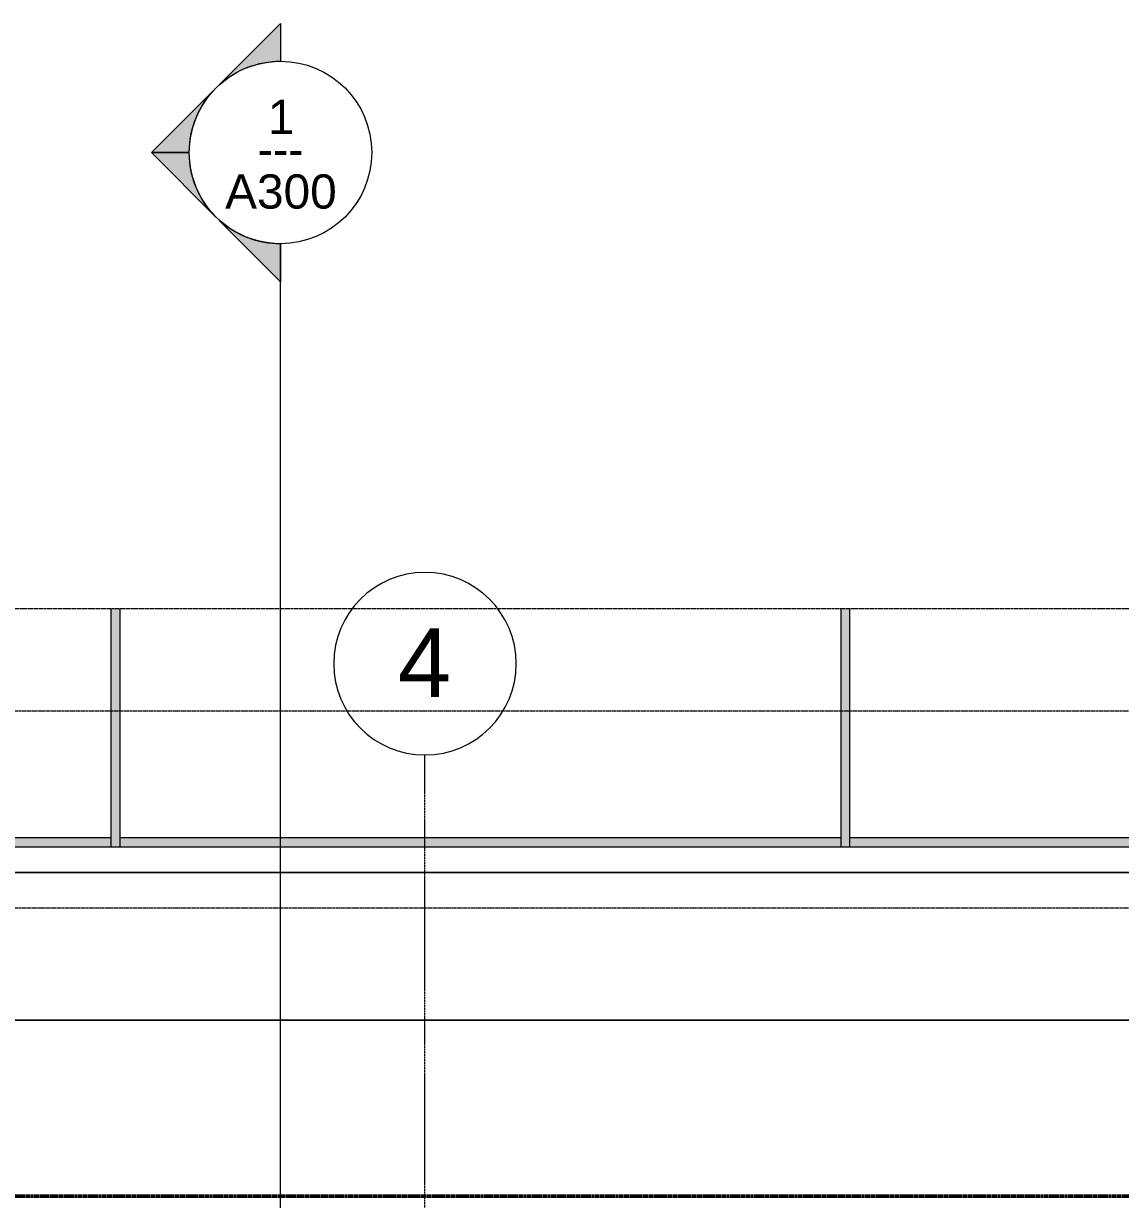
# Model space of a CAD drawing. Header units: inches. Extents: x -4254 to -1719, y 9514 to 12654.
# Drawn here: x -2632.3 to -2271.6, y 12267.6 to 12654.2 of the extents above; entities that cross this region are included whole.
import ezdxf

# ---------------------------------------------------------------- set-up
doc = ezdxf.new("R2010")
doc.units = ezdxf.units.IN
doc.header["$MEASUREMENT"] = 0
for name, pattern in [('Aligning Line 1_8_', [0.25, 0.125, -0.125]), ('Double Dash 3_8_', [1, 0.375, -0.125, 0.125, -0.125, 0.125, -0.125]), ('Grid Line 1_2_', [0.875, 0.5, -0.125, 0.125, -0.125])]:
    doc.linetypes.add(name, pattern=pattern)
for name, color, linetype, lineweight in [('0-1', 7, 'Continuous', 5), ('0-2', 7, 'Continuous', 9), ('C-PRKG-1', 55, 'Continuous', 9), ('C-PRKG-2', 7, 'Continuous', 9), ('C-PROP-LINE', 91, 'Double Dash 3_8_', 50), ('C-TOPO', 7, 'Continuous', 9), ('G-ANNO-SYMB-1', 147, 'Aligning Line 1_8_', 9), ('G-ANNO-SYMB-2', 111, 'Continuous', 9), ('S-GRID-1', 1, 'Grid Line 1_2_', 9), ('S-GRID-IDEN', 1, 'Continuous', 9)]:
    doc.layers.add(name, color=color, linetype=linetype, lineweight=lineweight)
doc.styles.add('Arial', font='arial.ttf', dxfattribs={"height": 11.25})
doc.styles.add('Arial_1', font='arial.ttf', dxfattribs={"height": 22.5})
doc.styles.add('Century Gothic_1', font='ufonts.com_century-gothic.ttf', dxfattribs={"height": 11.25})

# ---------------------------------------------------------------- blocks, each defined once
blk = doc.blocks.new('Parking_Stall_Multiple2 - street parking-1355854-FLOOR PLAN - ROOF')
at = {"layer": 'C-PRKG-1'}
h = blk.add_hatch(color=256, dxfattribs=at)
h.paths.add_polyline_path([(0, -1200), (0.04, -1202.96), (1.5, -1201.5), (3, -1203), (78.26, -1203), (78.26, -1201.07), (61.5, -1201.5), (3, -1200), (3, -963), (1.5, -961.5), (0, -963), (0, -1107.19)], flags=0)
h.paths.add_polyline_path([(3, -960), (61.5, -961.5), (78.26, -961.07), (78.26, -960)], flags=0)
h = blk.add_hatch(color=256, dxfattribs=at)
h.paths.add_polyline_path([(0, -1352.38), (0, -1443), (1.5, -1441.5), (3, -1443), (78.26, -1443), (78.26, -1441.07), (61.5, -1441.5), (3, -1440), (3, -1203), (1.5, -1201.5), (0.04, -1202.96), (0, -1200), (0, -1333.63)], flags=0)
h.paths.add_polyline_path([(3, -1200), (61.5, -1201.5), (78.26, -1201.07), (78.26, -1200)], flags=0)
h = blk.add_hatch(color=256, dxfattribs=at)
h.paths.add_polyline_path([(0, -1680), (0.04, -1682.96), (1.5, -1681.5), (3, -1683), (78.26, -1683), (78.26, -1681.07), (61.5, -1681.5), (3, -1680), (3, -1443), (1.5, -1441.5), (0, -1443), (0, -1631.89)], flags=0)
h.paths.add_polyline_path([(3, -1440), (61.5, -1441.5), (78.26, -1441.07), (78.26, -1440)], flags=0)
at = {"layer": 'C-PRKG-2'}
for p, q in [((0, -960), (0, -1203)), ((3, -1200), (3, -963)), ((78.26, -1200), (0, -1200)), ((0, -1200), (0, -1443)), ((78.26, -1200), (3, -1200)), ((0, -1203), (78.26, -1203)), ((3, -1440), (3, -1203)), ((3, -1203), (78.26, -1203)), ((78.26, -1440), (0, -1440)), ((0, -1440), (0, -1683)), ((78.26, -1440), (3, -1440)), ((0, -1443), (78.26, -1443)), ((3, -1680), (3, -1443)), ((3, -1443), (78.26, -1443))]:
    blk.add_line(p, q, dxfattribs=at)
blk = doc.blocks.new('CTR  - Topography_rvt-1-FLOOR PLAN - ROOF')
at = {"layer": 'C-TOPO'}
for p, q in [((-2477.5, 12375.07), (-2689.76, 12375.07)), ((-2689.76, 12375.07), (-2477.5, 12375.07)), ((-2173.46, 12375.07), (-2477.5, 12375.07)), ((-2477.5, 12375.07), (-2173.46, 12375.07)), ((-2642.52, 12326.59), (-2404.52, 12326.59)), ((-2404.52, 12326.59), (-2642.52, 12326.59)), ((-2404.52, 12326.59), (-2183.63, 12326.59)), ((-2183.63, 12326.59), (-2404.52, 12326.59))]:
    blk.add_line(p, q, dxfattribs=at)
at = {"layer": '0-2', "rotation": 89.99999999999908}
blk.add_blockref('Parking_Stall_Multiple2 - street parking-1355854-FLOOR PLAN - ROOF', (-3803.58, 12383.54), dxfattribs=at)
blk = doc.blocks.new('CTR - 1st Phase - Common Walls_rvt-1-FLOOR PLAN - ROOF')
at = {"layer": 'G-ANNO-SYMB-1'}
for p, q in [((-1910.96, 12461.73), (-4071.96, 12461.73)), ((-1910.9, 12428.12), (-4072.07, 12428.12)), ((-1910.9, 12363.34), (-4072.07, 12363.34))]:
    blk.add_line(p, q, dxfattribs=at)
blk = doc.blocks.new('CTR - 1st Phase -Stairs _ Elevators_rvt-1-FLOOR PLAN - ROOF')
at = {"layer": 'G-ANNO-SYMB-1'}
blk.add_line((-1910.96, 12461.73), (-4071.96, 12461.73), dxfattribs=at)
blk = doc.blocks.new('Family - ___-1878357-FLOOR PLAN - ROOF')
at = {"layer": 'C-PROP-LINE'}
blk.add_line((-3989.61, 12268.69), (-1910.9, 12268.69), dxfattribs=at)
blk = doc.blocks.new('Section - Section Head - Filled-22785-FLOOR PLAN - ROOF')
at = {"layer": 'G-ANNO-SYMB-2'}
h = blk.add_hatch(color=256, dxfattribs=at)
edge = h.paths.add_edge_path(flags=0)
edge.add_line((-0.4268, 0.1768), (-0.25, 0.3536))
edge.add_line((-0.25, 0.3536), (-0.25, 0.25))
edge.add_arc((-0.25, 0), 0.25, 90, 135)
h = blk.add_hatch(color=256, dxfattribs=at)
edge = h.paths.add_edge_path(flags=0)
edge.add_arc((-0.25, 0), 0.25, 45, 90)
edge.add_line((-0.25, 0.25), (-0.25, 0.3536))
edge.add_line((-0.25, 0.3536), (-0.0732, 0.1768))
h = blk.add_hatch(color=256, dxfattribs=at)
edge = h.paths.add_edge_path(flags=0)
edge.add_arc((-0.25, 0), 0.2503, 137.9216, 180)
edge.add_line((-0.5003, 0), (-0.6036, 0))
edge.add_line((-0.6036, 0), (-0.4358, 0.1678))
h = blk.add_hatch(color=256, dxfattribs=at)
edge = h.paths.add_edge_path(flags=0)
edge.add_line((-0.0642, 0.1678), (0.1036, 0))
edge.add_line((0.1036, 0), (0.0003, 0))
edge.add_arc((-0.25, 0), 0.2503, 0, 42.0784)
for p, q in [((-0.25, 0.3536), (-0.4268, 0.1768)), ((-0.25, 0.25), (-0.25, 0.3536)), ((-0.0732, 0.1768), (-0.25, 0.3536)), ((-0.25, 0.3536), (-0.25, 0.25)), ((-0.4358, 0.1678), (-0.6036, 0)), ((0.1036, 0), (-0.0642, 0.1678)), ((-0.6036, 0), (-0.5003, 0)), ((0.0003, 0), (0.1036, 0))]:
    blk.add_line(p, q, dxfattribs=at)
for centre, radius, start, end in [((-0.2503, 0), 0.25, 360, 180), ((-0.25, 0), 0.25, 90, 135), ((-0.25, 0), 0.25, 45, 90), ((-0.25, 0), 0.2503, 137.9216, 180), ((-0.25, 0), 0.2503, 0, 42.0784), ((-0.2503, 0), 0.25, 180, 360)]:
    blk.add_arc(centre, radius, start, end, dxfattribs=at)
blk = doc.blocks.new('Grid - Grid Head - Circle-50561-FLOOR PLAN - ROOF')
at = {"layer": 'S-GRID-IDEN'}
for start, end in [(360, 180), (180, 360)]:
    blk.add_arc((0, 0), 0.25, start, end, dxfattribs=at)

msp = doc.modelspace()

# ---------------------------------------------------------------- linework, layer by layer
at = {"layer": 'G-ANNO-SYMB-2'}
msp.add_line((-2547.82, 9586.24), (-2547.82, 12581.73), dxfattribs=at)
at = {"layer": 'S-GRID-1'}
msp.add_line((-2500.32, 9836.18), (-2500.32, 12413.74), dxfattribs=at)

# ---------------------------------------------------------------- block references
at = {"layer": '0-1'}
for name in ['CTR  - Topography_rvt-1-FLOOR PLAN - ROOF', 'CTR - 1st Phase - Common Walls_rvt-1-FLOOR PLAN - ROOF', 'CTR - 1st Phase -Stairs _ Elevators_rvt-1-FLOOR PLAN - ROOF']:
    msp.add_blockref(name, (0, 0), dxfattribs=at)
at = {"layer": 'C-PROP-LINE'}
msp.add_blockref('Family - ___-1878357-FLOOR PLAN - ROOF', (0, 0), dxfattribs=at)
at = {"layer": 'G-ANNO-SYMB-2', "extrusion": (0, 0, -1), "xscale": 120, "yscale": 120, "zscale": 120, "rotation": 270.0000000000002}
msp.add_blockref('Section - Section Head - Filled-22785-FLOOR PLAN - ROOF', (2547.82, 12581.73), dxfattribs=at)
at = {"layer": 'S-GRID-IDEN', "xscale": 120, "yscale": 120, "zscale": 120}
msp.add_blockref('Grid - Grid Head - Circle-50561-FLOOR PLAN - ROOF', (-2500.32, 12443.74), dxfattribs=at)

# ---------------------------------------------------------------- texts
at = {"layer": 'G-ANNO-SYMB-2', "char_height": 11.25, "attachment_point": 1}
for s, insert, width, style in [('1', (-2551.97, 12629.12), 10.605, 'Arial'), ('---', (-2555.29, 12618.48), 19.3162, 'Century Gothic_1'), ('A300', (-2566.03, 12604.57), 44.6925, 'Arial')]:
    msp.add_mtext(s, dxfattribs=dict(at, insert=insert, width=width, style=style))
at = {"layer": 'S-GRID-IDEN', "insert": (-2509.24, 12455.35), "char_height": 22.5, "width": 21.21, "attachment_point": 1, "style": 'Arial_1'}
msp.add_mtext('4', dxfattribs=at)

doc.saveas('drawing.dxf')
